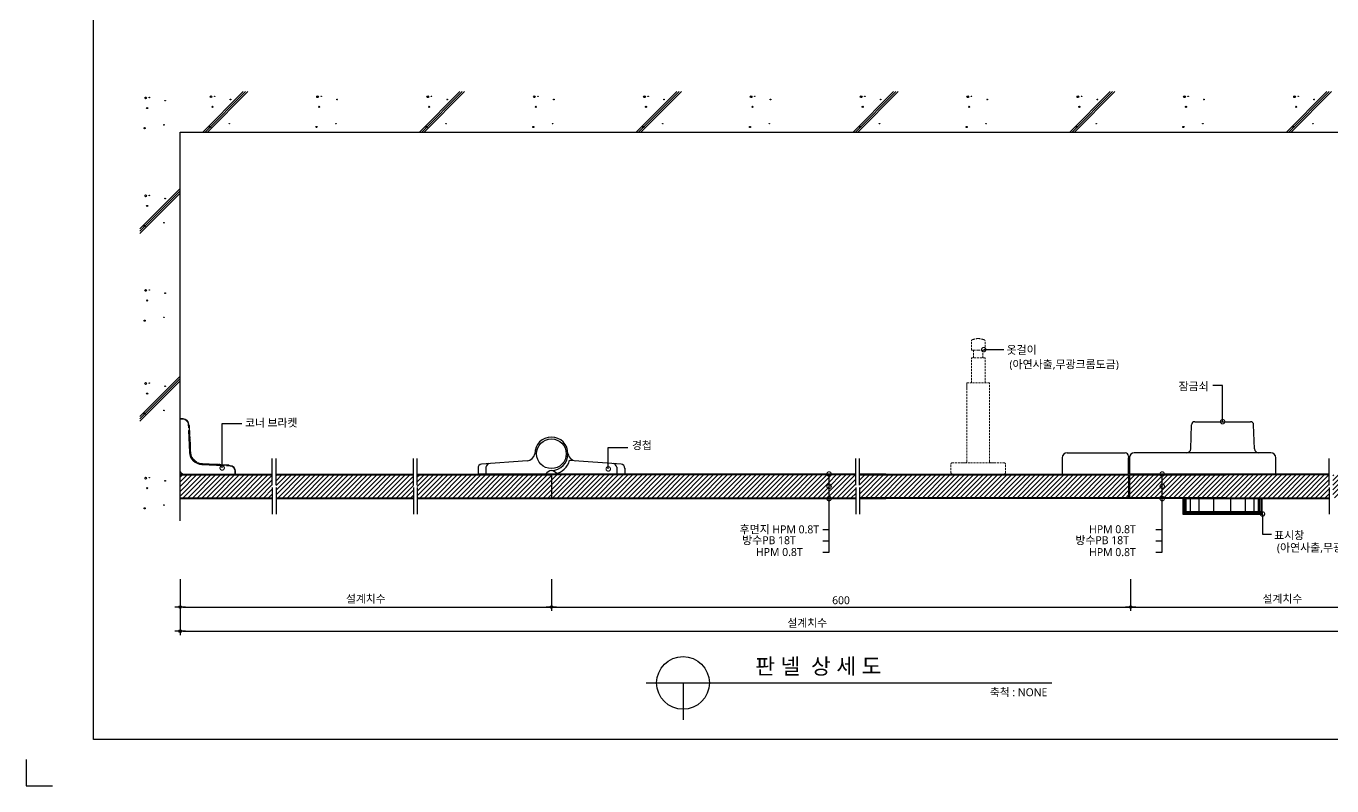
# Model space of a CAD drawing. Extents: x -256 to 8104, y -176 to 5714.
# Drawn here: x -256 to 4694, y -176 to 2705 of the extents above; entities that cross this region are included whole.
import ezdxf
from ezdxf.enums import TextEntityAlignment as Align

# ---------------------------------------------------------------- set-up
doc = ezdxf.new("R2010")
doc.units = 0
doc.header["$LTSCALE"] = 30
doc.linetypes.add('HIDDEN', pattern=[0.375, 0.25, -0.125])
doc.layers.get('0').update_dxf_attribs({"linetype": 'CONTINUOUS'})
doc.layers.get('DEFPOINTS').update_dxf_attribs({"linetype": 'CONTINUOUS'})
for name, color, linetype in [('02---제품선', 4, 'CONTINUOUS'), ('C', 2, 'CONTINUOUS'), ('DIM', 7, 'CONTINUOUS'), ('HID', 9, 'HIDDEN'), ('TIT', 3, 'CONTINUOUS'), ('경첩', 4, 'CONTINUOUS'), ('문자', 3, 'CONTINUOUS'), ('부자재', 4, 'CONTINUOUS'), ('잠금쇠(회전형)', 4, 'CONTINUOUS'), ('치수', 1, 'CONTINUOUS'), ('판넬', 2, 'CONTINUOUS'), ('해치', 8, 'CONTINUOUS')]:
    doc.layers.add(name, color=color, linetype=linetype)
doc.styles.add('돋움', font='malgun.ttf')
doc.dimstyles.new('10', dxfattribs={"dimscale": 10, "dimtxt": 3, "dimasz": 1, "dimexe": 1.5, "dimexo": 2, "dimgap": 1, "dimtad": 1, "dimdec": 0, "dimlunit": 6, "dimtxsty": '돋움', "dimblk": 'DIMDOT', "dimcen": -1, "dimdle": 1.5, "dimclrt": 3, "dimazin": 3, "dimtfac": 1, "dimtdec": 0, "dimtix": 1, "dimtmove": 2, "dimatfit": 3, "dimldrblk": 'DIMDOT', "dimarcsym": 0})
pattern_1 = [(45, (176401.2, -1711.034), (-8.980256, 8.980256), [])]

# ---------------------------------------------------------------- blocks, each defined once
blk = doc.blocks.new('DIMDOT')
at = {"linetype": 'Continuous'}
blk.add_line((-2, 0), (2, 0), dxfattribs=at)
for radius in [0.5, 0.25]:
    blk.add_circle((0, 0), radius, dxfattribs=at)
blk = doc.blocks.new('*D1092')
at = {"layer": 'DEFPOINTS', "color": 0}
for p in [(185054.6, -935.5), (186461.7, -935.5), (186461.7, -1061.2)]:
    blk.add_point(p, dxfattribs=at)
at = {"layer": 'DIM', "color": 0, "lineweight": -2, "ltscale": 10}
for p, q in [((185054.6, -955.5), (185054.6, -1076.2)), ((186461.7, -955.5), (186461.7, -1076.2)), ((185064.6, -1061.2), (186451.7, -1061.2))]:
    blk.add_line(p, q, dxfattribs=at)
at = {"layer": 'DIM', "color": 0, "lineweight": -2, "xscale": 10, "yscale": 10, "zscale": 10, "rotation": 180}
blk.add_blockref('DIMDOT', (185054.6, -1061.2), dxfattribs=at)
at = {"layer": 'DIM', "color": 0, "lineweight": -2, "xscale": 10, "yscale": 10, "zscale": 10}
blk.add_blockref('DIMDOT', (186461.7, -1061.2), dxfattribs=at)
at = {"layer": 'DIM', "color": 3, "insert": (185758.2, -1031.6), "char_height": 30, "attachment_point": 5, "style": '돋움'}
blk.add_mtext('설계치수', dxfattribs=at)
blk = doc.blocks.new('*D1093')
at = {"layer": 'DEFPOINTS', "color": 0}
for p in [(185054.6, -935.5), (189808.5, -935.5), (189808.5, -1152.7)]:
    blk.add_point(p, dxfattribs=at)
at = {"layer": 'DIM', "color": 0, "lineweight": -2, "ltscale": 10}
for p, q in [((185054.6, -955.5), (185054.6, -1167.7)), ((189808.5, -955.5), (189808.5, -1167.7)), ((185064.6, -1152.7), (189798.5, -1152.7))]:
    blk.add_line(p, q, dxfattribs=at)
at = {"layer": 'DIM', "color": 0, "lineweight": -2, "xscale": 10, "yscale": 10, "zscale": 10, "rotation": 180}
blk.add_blockref('DIMDOT', (185054.6, -1152.7), dxfattribs=at)
at = {"layer": 'DIM', "color": 0, "lineweight": -2, "xscale": 10, "yscale": 10, "zscale": 10}
blk.add_blockref('DIMDOT', (189808.5, -1152.7), dxfattribs=at)
at = {"layer": 'DIM', "color": 3, "insert": (187431.6, -1123), "char_height": 30, "attachment_point": 5, "style": '돋움'}
blk.add_mtext('설계치수', dxfattribs=at)
blk = doc.blocks.new('_DOTSMALL')
at = {"color": 0, "linetype": 'ByBlock', "const_width": 0.5}
blk.add_lwpolyline([(-0.0625, 0, 1), (0.0625, 0, 1)], format="xyb", close=True, dxfattribs=at)
blk = doc.blocks.new('A$C63EC304E')
at = {"layer": '치수', "color": 1, "xscale": 2.5, "yscale": 2.5, "zscale": 2.5, "rotation": 234.3098741996962}
blk.add_blockref('_DOTSMALL', (0.31, 0.31), dxfattribs=at)
blk = doc.blocks.new('A$C2BC9653E')
at = {"layer": '치수', "xscale": 0.3333333333333333, "yscale": 0.3333333333333333, "zscale": 0.3333333333333333}
blk.add_blockref('A$C63EC304E', (0, 0), dxfattribs=at)
blk = doc.blocks.new('A$C7FC71301')
at = {"layer": '치수', "rotation": 180}
blk.add_blockref('A$C2BC9653E', (0.21, 0.21), dxfattribs=at)
blk = doc.blocks.new('A$C4A20372B')
at = {"layer": '치수'}
blk.add_blockref('A$C7FC71301', (0, 0), dxfattribs=at)
blk = doc.blocks.new('A$C566469F5')
at = {"layer": '치수'}
blk.add_blockref('A$C4A20372B', (0, 0), dxfattribs=at)
blk = doc.blocks.new('A$C7E317CD4')
at = {"layer": '해치', "xscale": 2, "yscale": 2, "zscale": 2}
blk.add_blockref('A$C566469F5', (0, 0), dxfattribs=at)
blk = doc.blocks.new('A$C601D7F27')
at = {"layer": '치수'}
blk.add_blockref('A$C7E317CD4', (0, 0), dxfattribs=at)
blk = doc.blocks.new('A$C38802C08')
at = {"layer": '치수'}
blk.add_blockref('A$C601D7F27', (0, 0), dxfattribs=at)
blk = doc.blocks.new('*D1094')
at = {"layer": 'DEFPOINTS', "color": 0}
for p in [(188657.7, -935.5), (189808.5, -935.5), (189808.5, -1061.2)]:
    blk.add_point(p, dxfattribs=at)
at = {"layer": 'DIM', "color": 0, "lineweight": -2, "ltscale": 10}
for p, q in [((188657.7, -955.5), (188657.7, -1076.2)), ((189808.5, -955.5), (189808.5, -1076.2)), ((188667.7, -1061.2), (189798.5, -1061.2))]:
    blk.add_line(p, q, dxfattribs=at)
at = {"layer": 'DIM', "color": 0, "lineweight": -2, "xscale": 10, "yscale": 10, "zscale": 10, "rotation": 180}
blk.add_blockref('DIMDOT', (188657.7, -1061.2), dxfattribs=at)
at = {"layer": 'DIM', "color": 0, "lineweight": -2, "xscale": 10, "yscale": 10, "zscale": 10}
blk.add_blockref('DIMDOT', (189808.5, -1061.2), dxfattribs=at)
at = {"layer": 'DIM', "color": 3, "insert": (189233.1, -1031.6), "char_height": 30, "attachment_point": 5, "style": '돋움'}
blk.add_mtext('설계치수', dxfattribs=at)
blk = doc.blocks.new('*D1095')
at = {"layer": 'DEFPOINTS', "color": 0}
for p in [(186461.7, -935.5), (188657.7, -935.5), (188657.7, -1061.2)]:
    blk.add_point(p, dxfattribs=at)
at = {"layer": 'DIM', "color": 0, "lineweight": -2, "ltscale": 10}
for p, q in [((186461.7, -955.5), (186461.7, -1076.2)), ((188657.7, -955.5), (188657.7, -1076.2)), ((186471.7, -1061.2), (188647.7, -1061.2))]:
    blk.add_line(p, q, dxfattribs=at)
at = {"layer": 'DIM', "color": 0, "lineweight": -2, "xscale": 10, "yscale": 10, "zscale": 10, "rotation": 180}
blk.add_blockref('DIMDOT', (186461.7, -1061.2), dxfattribs=at)
at = {"layer": 'DIM', "color": 0, "lineweight": -2, "xscale": 10, "yscale": 10, "zscale": 10}
blk.add_blockref('DIMDOT', (188657.7, -1061.2), dxfattribs=at)
at = {"layer": 'DIM', "color": 3, "insert": (187559.7, -1035.7), "char_height": 30, "attachment_point": 5, "style": '돋움'}
blk.add_mtext('600', dxfattribs=at)
blk = doc.blocks.new('A$C06B31977')
for p, q in [((1.26, 11.06), (1.26, 21.17)), ((1.26, 10.11), (1.26, 0))]:
    blk.add_line(p, q)
blk = doc.blocks.new('EDGE_39', base_point=(184726.3, -1563.7))
at = {"layer": '해치', "transparency": 33554687}
h = blk.add_hatch(dxfattribs=at)
h.set_pattern_fill('ANSI31', color=256, scale=4, style=0)
h.set_pattern_definition(pattern_1)
h.paths.add_polyline_path([(185403.6, -608.5), (185403.6, -599), (185403.6, -560.2), (185054.6, -560.2), (185054.6, -646.9), (185403.6, -646.9)])
h.paths.add_polyline_path([(185418.3, -608.5), (185418.3, -599), (185418.3, -560.2), (185938.7, -560.2), (185938.7, -608.5), (185938.7, -646.9), (185418.3, -646.9)])
at = {"layer": '해치'}
h = blk.add_hatch(dxfattribs=at)
h.set_pattern_fill('ANSI31', color=256, scale=4)
h.set_pattern_definition(pattern_1)
h.paths.add_polyline_path([(186461.7, -646.9), (186461.7, -560.2), (185953.3, -560.2), (185953.3, -646.9)])
at = {"layer": '해치', "transparency": 33554687}
h = blk.add_hatch(dxfattribs=at)
h.set_pattern_fill('ANSI31', color=256, scale=4)
h.set_pattern_definition(pattern_1)
h.paths.add_polyline_path([(186461.7, -560.2), (186461.7, -646.9), (187514.7, -646.9), (187514.7, -605.6, -0.610943), (187513, -602.3, -0.241509), (187514.7, -601.5), (187514.7, -560.2)])
h = blk.add_hatch(dxfattribs=at)
h.set_pattern_fill('ANSI31', color=256, scale=4)
h.set_pattern_definition(pattern_1)
h.paths.add_polyline_path([(187615.4, -560.2), (187514.7, -560.2), (187514.7, -601.5, -0.610943), (187516.4, -604.8, -0.241509), (187514.7, -605.6), (187514.7, -646.9), (187615.4, -646.9)])
h = blk.add_hatch(dxfattribs=at)
h.set_pattern_fill('ANSI31', color=256, scale=4)
h.set_pattern_definition(pattern_1)
h.paths.add_polyline_path([(188649.7, -646.9), (188649.7, -560.2), (187729.6, -560.2), (187630, -560.2), (187630, -599), (187630, -608.5), (187630, -646.9), (187729.6, -646.9)])
h = blk.add_hatch(dxfattribs=at)
h.set_pattern_fill('ANSI31', color=256, scale=4, style=0)
h.set_pattern_definition(pattern_1)
h.paths.add_polyline_path([(189424.6, -608.5), (189424.6, -599), (189424.6, -560.2), (189808.5, -560.2), (189808.5, -646.9), (189424.6, -646.9)])
edge = h.paths.add_edge_path()
edge.add_line((189410, -608.5), (189410, -599))
edge.add_line((189410, -599), (189410, -560.2))
edge.add_line((189410, -560.2), (188777.5, -560.2))
edge.add_line((188777.5, -560.2), (188777.5, -601.5))
edge.add_arc((188777.5, -603.6), 2.08, -35.6901, 90, ccw=False)
edge.add_arc((188777.5, -603.6), 2.08, 270, 324.3099, ccw=False)
edge.add_line((188777.5, -605.6), (188777.5, -646.9))
edge.add_line((188777.5, -646.9), (189410, -646.9))
edge.add_line((189410, -646.9), (189410, -608.5))
h.paths.add_polyline_path([(188652.7, -560.2), (188652.7, -646.9), (188777.5, -646.9), (188777.5, -605.6, -0.610943), (188775.8, -602.3, -0.241509), (188777.5, -601.5), (188777.5, -560.2)])
h.paths.add_polyline_path([(190226.2, -560.2), (189808.5, -560.2), (189808.5, -646.9), (190226.2, -646.9)])
for p, q in [((185054.6, 740.1), (190226.2, 740.1)), ((185054.6, -734.9), (185054.6, 740.1))]:
    blk.add_line(p, q)
at = {"color": 2}
for p, q in [((186461.7, -556.9), (186461.7, -650.2)), ((188649.7, -560.2), (188649.7, -646.9)), ((188652.7, -560.2), (188652.7, -646.9)), ((184470.4, -1639.4), (184470.4, -1739.4)), ((184470.4, -1739.4), (184570.4, -1739.4))]:
    blk.add_line(p, q, dxfattribs=at)
for points in [[(184725.6, 3974.7), (191977.9, 3974.7), (191977.9, -1563.6), (184725.6, -1563.6)], [(184725.6, 3974.7), (191977.9, 3974.7), (191977.9, -1563.6), (184725.6, -1563.6)], [(184725.6, 3974.7), (192707.5, 3974.7), (192707.5, -1563.6), (184725.6, -1563.6)]]:
    blk.add_lwpolyline(points, close=True, dxfattribs=at)
at = {"layer": '02---제품선'}
for p, q in [((188885.3, -461.8), (188888.5, -370.4)), ((188900.9, -358.4), (189111.5, -358.4)), ((189127.1, -461.8), (189123.9, -370.4)), ((188398.4, -494.9), (188398.4, -556.9)), ((188417, -476.2), (188637.2, -476.2)), ((188649.7, -488.7), (188649.7, -556.9)), ((188649.7, -556.9), (188649.7, -494.9)), ((188652.7, -494.9), (188652.7, -556.9)), ((188857.4, -476.2), (188671.3, -476.2)), ((188870.3, -476.2), (188857.4, -476.2)), ((189142.1, -476.2), (188870.3, -476.2)), ((189189.2, -476.2), (189142.1, -476.2)), ((189207.8, -556.9), (189207.8, -494.9)), ((188398.4, -556.9), (188649.7, -556.9)), ((189207.8, -556.9), (188652.7, -556.9))]:
    blk.add_line(p, q, dxfattribs=at)
for centre, radius, start, end in [((188900.9, -370.8), 12.4, 90, 178), ((189111.5, -370.8), 12.4, 2, 90), ((188417, -494.9), 18.6, 90, 180), ((188637.2, -488.7), 12.4, 0, 90), ((188671.3, -494.9), 18.6, 90, 180), ((188870.3, -461.2), 15, 270, 358), ((189142.1, -461.2), 15, 182, 270), ((189189.2, -494.9), 18.6, 0, 90)]:
    blk.add_arc(centre, radius, start, end, dxfattribs=at)
at = {"layer": 'C'}
for p, q in [((185054.6, -560.2), (185403.6, -560.2)), ((185418.3, -560.2), (185938.7, -560.2)), ((185953.3, -560.2), (186461.7, -560.2)), ((187615.4, -560.2), (186461.7, -560.2)), ((187630, -560.2), (188649.7, -560.2)), ((187729.6, -560.2), (187630, -560.2)), ((188652.7, -560.2), (189019.7, -560.2)), ((189410, -560.2), (189019.7, -560.2)), ((185054.6, -646.9), (185403.6, -646.9)), ((185418.3, -646.9), (185938.7, -646.9)), ((185953.3, -646.9), (186477.9, -646.9)), ((186461.7, -646.9), (187615.4, -646.9)), ((188649.7, -646.9), (187630, -646.9)), ((187630, -646.9), (187729.6, -646.9)), ((189019.7, -646.9), (188652.7, -646.9)), ((189019.7, -646.9), (189410, -646.9))]:
    blk.add_line(p, q, dxfattribs=at)
at = {"layer": 'HID', "lineweight": 15}
for p, q in [((188053.8, -86.8), (188053.8, -51.2)), ((188053.8, -86.8), (188061.7, -86.8)), ((188061.7, -86.8), (188079.7, -86.8)), ((188061.7, -86.8), (188061.7, -116.6)), ((188097.8, -86.8), (188079.7, -86.8)), ((188105.7, -86.8), (188097.8, -86.8)), ((188097.8, -86.8), (188097.8, -116.6)), ((188105.7, -86.8), (188105.7, -51.2)), ((188053.8, -211.6), (188053.8, -116.6)), ((188105.7, -116.6), (188053.8, -116.6)), ((188105.7, -211.6), (188105.7, -116.6)), ((188122.4, -211.6), (188037, -211.6)), ((188037, -235.3), (188037, -211.6)), ((188037, -509.2), (188037, -211.6)), ((188122.4, -509.2), (188122.4, -211.6)), ((187976.5, -551.9), (187976.5, -519.2)), ((188032, -514.2), (187981.5, -514.2)), ((188137.4, -514.2), (188022, -514.2)), ((188127.4, -514.2), (188177.9, -514.2)), ((188182.9, -551.9), (188182.9, -519.2)), ((188177.9, -556.9), (187981.5, -556.9)), ((188731.3, -556.9), (188763, -556.9)), ((188763, -556.9), (188953, -556.9))]:
    blk.add_line(p, q, dxfattribs=at)
for centre, radius, start, end in [((188062.5, -56.4), 10.2, 101.3021, 148.9655), ((188084.7, -128.6), 85.6, 93.3455, 106.4545), ((188074.7, -128.6), 85.6, 73.5455, 86.6545), ((188097, -56.4), 10.2, 31.0345, 78.6979), ((187981.5, -519.2), 5, 90, 180), ((188032, -509.2), 5, 270, 0), ((188127.4, -509.2), 5, 180, 270), ((188177.9, -519.2), 5, 0, 90), ((187981.5, -551.9), 5, 180, 270), ((188177.9, -551.9), 5, 270, 0)]:
    blk.add_arc(centre, radius, start, end, dxfattribs=at)
at = {"layer": 'TIT', "color": 7}
for p, q in [((186820.7, -1349.1), (188358.5, -1349.1)), ((186960.7, -1349.1), (186960.7, -1489.1))]:
    blk.add_line(p, q, dxfattribs=at)
blk.add_circle((186960.7, -1349.1), 100, dxfattribs=at)
at = {"layer": '경첩', "color": 4, "linetype": 'Continuous', "lineweight": 15}
for p, q in [((185054.6, -346.9), (185065.2, -346.9)), ((185054.6, -349.2), (185054.6, -346.9)), ((185054.6, -369.3), (185054.6, -349.2)), ((185065.2, -349.2), (185054.6, -349.2)), ((185054.6, -372.6), (185054.6, -370.2)), ((185054.6, -372.6), (185054.6, -542.9)), ((185065.2, -349.2), (185065.2, -346.9)), ((185085.5, -381.4), (185084.8, -367.9)), ((185089.9, -475), (185085.9, -391.2)), ((185087.1, -367.8), (185088.2, -391.1)), ((185088.9, -372.4), (185087.4, -373.9)), ((185090, -378), (185087.7, -380.2)), ((185088.2, -391.1), (185092.2, -474.9)), ((185090, -378), (185091.2, -403.2)), ((185091.2, -403.2), (185088.9, -405.4)), ((185091.4, -409.5), (185089.2, -411.7)), ((185091.6, -412.6), (185089.4, -414.9)), ((185091.9, -418.9), (185089.7, -421.2)), ((185092, -422.1), (185089.8, -424.3)), ((185091.6, -412.6), (185091.9, -418.9)), ((185092, -422.1), (185093.3, -448.9)), ((185093.3, -448.9), (185091.1, -451.1)), ((185093.3, -449), (185091.1, -451.2)), ((185093.5, -452.9), (185091.3, -455.1)), ((185093.6, -455.1), (185091.4, -457.4)), ((185094, -463.7), (185091.8, -465.9)), ((185094, -464.6), (185091.8, -466.9)), ((185094.2, -467.8), (185092, -470)), ((185094.2, -468.7), (185092, -471)), ((185094.7, -477.2), (185092.6, -479.3)), ((185095, -479.3), (185093, -481.3)), ((185093.3, -449), (185093.5, -452.9)), ((185093.6, -455.1), (185094, -463.7)), ((185095.6, -482.8), (185093.7, -484.7)), ((185093.8, -484.7), (185095.7, -482.8)), ((185094, -463.7), (185094, -464.6)), ((185094, -464.6), (185094.2, -467.8)), ((185094.2, -467.8), (185094.2, -468.7)), ((185094.2, -468.7), (185094.5, -474.8)), ((185097.1, -487.7), (185095.3, -489.5)), ((185098.6, -491.4), (185096.9, -493.2)), ((185099.7, -493.6), (185098, -495.3)), ((185102.2, -497.7), (185100.5, -499.4)), ((185103.6, -499.6), (185101.9, -501.3)), ((185113.8, -509.3), (185112.1, -510.9)), ((185115.8, -510.6), (185114.1, -512.3)), ((185120.1, -512.9), (185118.3, -514.6)), ((185122.4, -513.9), (185120.6, -515.6)), ((185127.3, -515.5), (185125.4, -517.4)), ((185220.3, -525.6), (185136.5, -521.6)), ((185136.6, -519.3), (185220.4, -523.2)), ((185136.7, -517), (185139, -517.1)), ((185136.7, -517), (185192.5, -519.6)), ((185139, -517.1), (185136.7, -519.3)), ((185192.5, -519.6), (185190.3, -521.8)), ((185198.8, -519.9), (185196.6, -522.1)), ((185202, -520), (185199.8, -522.3)), ((185208.3, -520.3), (185206.1, -522.6)), ((185208.3, -520.3), (185238.3, -521.7)), ((185220.4, -523.2), (185243.7, -524.3)), ((185243.6, -526.7), (185230.1, -526)), ((185239.1, -522.5), (185237.6, -524)), ((185239.1, -522.5), (185238.3, -521.7)), ((185068.6, -556.9), (185238.9, -556.9)), ((185241.3, -556.9), (185238.9, -556.9)), ((185262.3, -556.9), (185242.2, -556.9)), ((185262.3, -556.9), (185262.3, -546.2)), ((185262.3, -546.2), (185264.6, -546.2)), ((185264.6, -556.9), (185262.3, -556.9)), ((185264.6, -546.2), (185264.6, -556.9))]:
    blk.add_line(p, q, dxfattribs=at)
at = {"layer": '경첩', "color": 4, "linetype": 'Continuous', "lineweight": 15, "flags": 128}
for points in [[(185084.8, -367.9), (185085.3, -367.9), (185085.7, -367.9), (185086.1, -367.8), (185086.5, -367.8), (185086.8, -367.8), (185087, -367.8), (185087.1, -367.8), (185087.1, -367.8)], [(185088.2, -391.1), (185088.2, -391.1), (185088.1, -391.1), (185087.9, -391.1), (185087.6, -391.2), (185087.2, -391.2), (185086.8, -391.2), (185086.4, -391.2), (185085.9, -391.2)], [(185089.7, -373.2), (185089.6, -373), (185089.4, -372.9), (185089.3, -372.7), (185089.1, -372.6), (185089.1, -372.5), (185089, -372.5), (185089, -372.4), (185088.9, -372.4)], [(185089.7, -373.2), (185089.8, -374.2), (185089.8, -375.4), (185089.9, -376.6), (185090, -378)], [(185091.2, -403.2), (185091.2, -404.4), (185091.3, -405.6), (185091.3, -406.7), (185091.4, -407.6), (185091.4, -408.4), (185091.4, -409), (185091.4, -409.4), (185091.4, -409.5)], [(185092.2, -474.9), (185092.2, -474.9), (185092, -474.9), (185091.8, -474.9), (185091.5, -474.9), (185091.2, -474.9), (185090.8, -474.9), (185090.3, -475), (185089.9, -475)], [(185093.3, -448.9), (185093.3, -448.9), (185093.3, -449)], [(185093.5, -452.9), (185093.5, -453.6), (185093.6, -454.3), (185093.6, -455.1)], [(185094.7, -477.2), (185094.9, -478.8), (185095, -479.3)], [(185095.6, -482.8), (185095.6, -482.8), (185095.6, -482.8)], [(185136.6, -519.3), (185136.6, -519.3), (185136.6, -519.5), (185136.6, -519.7), (185136.6, -520), (185136.6, -520.3), (185136.5, -520.7), (185136.5, -521.2), (185136.5, -521.6)], [(185192.5, -519.6), (185193.6, -519.6), (185194.7, -519.7), (185195.7, -519.7), (185196.6, -519.8), (185197.4, -519.8), (185198, -519.8), (185198.5, -519.9), (185198.7, -519.9), (185198.8, -519.9)], [(185202, -520), (185202.1, -520), (185202.5, -520.1), (185203.1, -520.1), (185203.8, -520.1), (185204.8, -520.2), (185205.9, -520.2), (185207.1, -520.3), (185208.3, -520.3)], [(185220.4, -523.2), (185220.4, -523.3), (185220.4, -523.4), (185220.3, -523.6), (185220.3, -523.9), (185220.3, -524.3), (185220.3, -524.7), (185220.3, -525.1), (185220.3, -525.6)], [(185243.6, -526.7), (185243.6, -526.2), (185243.6, -525.8), (185243.6, -525.4), (185243.7, -525), (185243.7, -524.7), (185243.7, -524.5), (185243.7, -524.4), (185243.7, -524.3)]]:
    blk.add_lwpolyline(points, dxfattribs=at)
at = {"layer": '경첩', "color": 4, "linetype": 'Continuous', "lineweight": 15}
for centre, radius, start, end in [((185065.2, -368.8), 21.9, 2.6983, 90), ((185065.2, -368.8), 19.6, 2.6983, 90), ((185138.8, -472.7), 49, 182.6983, 267.3017), ((185138.8, -472.7), 46.7, 182.6983, 267.3017), ((185138.8, -472.7), 44.3, 182.6983, 185.9088), ((185138.8, -472.7), 44.3, 188.6056, 193.1623), ((185138.8, -472.7), 44.3, 193.2431, 199.766), ((185138.8, -472.7), 44.3, 199.766, 204.9948), ((185138.8, -472.7), 44.3, 208.1736, 214.3849), ((185068.6, -542.9), 14, 180, 270), ((185138.8, -472.7), 44.3, 214.3855, 217.4388), ((185138.8, -472.7), 44.3, 217.4392, 235.6151), ((185138.8, -472.7), 44.3, 235.6142, 238.7009), ((185138.8, -472.7), 44.3, 238.7002, 245.0052), ((185138.8, -472.7), 44.3, 248.2494, 255.0002), ((185138.8, -472.7), 44.3, 255, 267.3017), ((185242.7, -546.2), 19.6, 0, 87.3017), ((185242.7, -546.2), 21.9, 0, 87.3017)]:
    blk.add_arc(centre, radius, start, end, dxfattribs=at)
at = {"layer": '부자재'}
for p, q in [((186183.7, -534.8), (186183.7, -556.9)), ((186369.5, -506.8), (186196.7, -518.9)), ((186213.7, -530.7), (186213.7, -556.9)), ((186530.5, -504.9), (186726.4, -518.8)), ((186709.8, -530.7), (186709.8, -556.9)), ((186739.8, -534.8), (186739.8, -556.9)), ((186461.7, -556.9), (186183.7, -556.9)), ((186475.9, -556.9), (186739.8, -556.9))]:
    blk.add_line(p, q, dxfattribs=at)
at = {"layer": '부자재', "color": 1}
blk.add_circle((186461.7, -479.9), 56.2, dxfattribs=at)
at = {"layer": '부자재'}
for centre, radius, start, end in [((186461.7, -479.9), 63, 270, 180), ((186367.9, -475.8), 31, 272.9231, 352.4724), ((186555.5, -475.8), 31, 187.5276, 267.0769), ((186200.4, -535.3), 16.8, 101.7765, 181.6712), ((186234.1, -536.4), 21.2, 113.4077, 164.5497), ((186470.3, -581.5), 39.5, 102.5267, 141.5475), ((186453.1, -581.5), 39.5, 43.1003, 77.4733), ((186463.9, -488.3), 68.6, 280.084, 345.9792), ((186689.3, -536.4), 21.2, 15.4503, 67.3004), ((186723, -535.3), 16.8, 358.3288, 78.2235)]:
    blk.add_arc(centre, radius, start, end, dxfattribs=at)
at = {"layer": '잠금쇠(회전형)', "linetype": 'Continuous', "lineweight": 15}
for p, q in [((188856, -650.9), (189156.4, -650.9)), ((188856, -650.9), (188856, -699.2)), ((188856.9, -650.9), (188856.9, -699.2)), ((189156.4, -650.9), (189156.4, -699.2)), ((188855, -699.2), (189157.4, -699.2)), ((188855, -708.5), (188855, -699.2)), ((188855, -708.2), (189157.4, -708.2)), ((189157.4, -708.5), (189157.4, -699.2))]:
    blk.add_line(p, q, dxfattribs=at)
at = {"layer": '치수'}
for p, q in [((188176.7, -85.3), (188100.6, -85.3)), ((189006.2, -221.2), (188969.6, -221.2)), ((189006.2, -358.4), (189006.2, -221.2)), ((185214.1, -365.2), (185288.2, -365.2)), ((185214.1, -533.6), (185214.1, -365.2)), ((186677.3, -537.6), (186677.3, -456.7)), ((186677.3, -456.7), (186751.5, -456.7)), ((187514.7, -853.4), (187514.7, -556.9)), ((188777.5, -853.4), (188777.5, -556.9)), ((189157.4, -708.5), (189157.4, -784.3)), ((187490.9, -766.7), (187514.7, -766.7)), ((188753.7, -766.7), (188777.5, -766.7)), ((189157.4, -784.3), (189191.7, -784.3)), ((187490.9, -810.2), (187514.7, -810.2)), ((188753.7, -810.2), (188777.5, -810.2)), ((187490.9, -853.4), (187514.7, -853.4)), ((188753.7, -853.4), (188777.5, -853.4))]:
    blk.add_line(p, q, dxfattribs=at)
at = {"layer": '판넬', "color": 1}
for p, q in [((185054.6, -556.9), (185403.6, -556.9)), ((185418.3, -556.9), (185938.7, -556.9)), ((185953.3, -556.9), (186441.3, -556.9)), ((187615.4, -556.9), (186461.7, -556.9)), ((187630, -556.9), (188647.7, -556.9)), ((187729.6, -556.9), (187630, -556.9)), ((188657.7, -556.9), (189019.7, -556.9)), ((189410, -556.9), (189019.7, -556.9)), ((185054.6, -650.2), (185403.6, -650.2)), ((185418.3, -650.2), (185938.7, -650.2)), ((185953.3, -650.2), (186481.3, -650.2)), ((186461.7, -650.2), (187615.4, -650.2)), ((188652.7, -650.2), (187630, -650.2)), ((187630, -650.2), (187729.6, -650.2)), ((189019.7, -650.2), (188652.7, -650.2)), ((189019.7, -650.2), (189410, -650.2))]:
    blk.add_line(p, q, dxfattribs=at)
at = {"layer": '해치'}
for p, q in [((185140.5, 740.1), (185293.6, 893.3)), ((185158.2, 740.1), (185311.3, 893.3)), ((185962.1, 740.1), (186115.2, 893.3)), ((185979.7, 740.1), (186132.9, 893.3)), ((186783.7, 740.1), (186936.8, 893.3)), ((186801.3, 740.1), (186954.4, 893.3)), ((187605.2, 740.1), (187758.4, 893.3)), ((187622.9, 740.1), (187776, 893.3)), ((188426.8, 740.1), (188579.9, 893.3)), ((188444.5, 740.1), (188597.6, 893.3)), ((189248.4, 740.1), (189401.5, 893.3)), ((189266, 740.1), (189419.2, 893.3)), ((184901.5, 373.3), (185054.6, 526.4)), ((184901.5, 355.6), (185054.6, 508.7)), ((184901.5, -338.4), (185054.6, -185.3)), ((184901.5, -356), (185054.6, -202.9)), ((188858.8, -650.9), (188858.8, -699.2)), ((188861.8, -650.9), (188861.8, -699.2)), ((188866.9, -650.9), (188866.9, -699.2)), ((188883.2, -650.9), (188883.2, -699.2)), ((188916.6, -650.9), (188916.6, -699.2)), ((188972.1, -650.9), (188972.1, -699.2)), ((189035.8, -650.9), (189035.8, -699.2)), ((189091.3, -650.9), (189091.3, -699.2)), ((189124.7, -650.9), (189124.7, -699.2)), ((189141, -650.9), (189141, -699.2)), ((189145.5, -650.9), (189145.5, -699.2)), ((189150.7, -650.9), (189150.7, -699.2)), ((189153.7, -650.9), (189153.7, -699.2)), ((189155.5, -650.9), (189155.5, -699.2)), ((188855, -702.3), (189157.4, -702.3)), ((188855, -703.9), (189157.4, -703.9)), ((188855, -705.4), (189157.4, -705.4)), ((188855, -706.3), (189157.4, -706.3)), ((188855, -707.3), (189157.4, -707.3)), ((188855, -708.5), (189157.4, -708.5))]:
    blk.add_line(p, q, dxfattribs=at)
at = {"layer": '해치', "color": 2}
for p, q in [((185149.3, 740.1), (185302.5, 893.3)), ((185970.9, 740.1), (186124, 893.3)), ((186792.5, 740.1), (186945.6, 893.3)), ((187614.1, 740.1), (187767.2, 893.3)), ((188435.6, 740.1), (188588.8, 893.3)), ((189257.2, 740.1), (189410.3, 893.3)), ((184901.5, 364.4), (185054.6, 517.6)), ((184901.5, -347.2), (185054.6, -194.1))]:
    blk.add_line(p, q, dxfattribs=at)
at = {"layer": '해치'}
for centre, radius in [((184923.6, 869.3), 3.36), ((184937.5, 870.9), 1.12), ((184997.5, 859), 1.12), ((185171.4, 873.7), 3.36), ((185185.3, 875.3), 1.12), ((185245.3, 863.3), 1.12), ((185575.5, 873.7), 3.36), ((185589.4, 875.3), 1.12), ((185649.4, 863.3), 1.12), ((185993, 873.7), 3.36), ((186006.9, 875.3), 1.12), ((186066.9, 863.3), 1.12), ((186397, 873.7), 3.36), ((186410.9, 875.3), 1.12), ((186470.9, 863.3), 1.12), ((186814.6, 873.7), 3.36), ((186828.5, 875.3), 1.12), ((186888.5, 863.3), 1.12), ((187218.6, 873.7), 3.36), ((187232.5, 875.3), 1.12), ((187292.5, 863.3), 1.12), ((187636.2, 873.7), 3.36), ((187650.1, 875.3), 1.12), ((187710.1, 863.3), 1.12), ((188040.2, 873.7), 3.36), ((188054.1, 875.3), 1.12), ((188114.1, 863.3), 1.12), ((188457.7, 873.7), 3.36), ((188471.6, 875.3), 1.12), ((188531.6, 863.3), 1.12), ((188861.8, 873.7), 3.36), ((188875.6, 875.3), 1.12), ((188935.6, 863.3), 1.12), ((189279.3, 873.7), 3.36), ((189293.2, 875.3), 1.12), ((189353.2, 863.3), 1.12), ((184929.2, 831), 2.24), ((185177, 835.4), 2.24), ((185581.1, 835.4), 2.24), ((185998.6, 835.4), 2.24), ((186402.6, 835.4), 2.24), ((186820.2, 835.4), 2.24), ((187224.2, 835.4), 2.24), ((187641.8, 835.4), 2.24), ((188045.8, 835.4), 2.24), ((188463.3, 835.4), 2.24), ((188867.4, 835.4), 2.24), ((189284.9, 835.4), 2.24), ((184919.6, 754.9), 2.24), ((184993, 767.2), 1.12), ((185167.4, 759.3), 2.24), ((185240.9, 771.6), 1.12), ((185571.4, 759.3), 2.24), ((185644.9, 771.6), 1.12), ((185989, 759.3), 2.24), ((186062.4, 771.6), 1.12), ((186393, 759.3), 2.24), ((186466.4, 771.6), 1.12), ((186810.6, 759.3), 2.24), ((186884, 771.6), 1.12), ((187214.6, 759.3), 2.24), ((187288, 771.6), 1.12), ((187632.1, 759.3), 2.24), ((187705.6, 771.6), 1.12), ((188036.2, 759.3), 2.24), ((188109.6, 771.6), 1.12), ((188453.7, 759.3), 2.24), ((188527.2, 771.6), 1.12), ((188857.7, 759.3), 2.24), ((188931.2, 771.6), 1.12), ((189275.3, 759.3), 2.24), ((189348.7, 771.6), 1.12), ((184923.6, 498), 3.36), ((184937.5, 499.6), 1.12), ((184929.2, 459.7), 2.24), ((184997.5, 487.6), 1.12), ((184993, 395.9), 1.12), ((184919.6, 383.6), 2.24), ((184923.6, 139.3), 3.36), ((184929.2, 101), 2.24), ((184937.5, 140.9), 1.12), ((184997.5, 128.9), 1.12), ((184919.6, 24.9), 2.24), ((184993, 37.2), 1.12), ((184923.6, -213.7), 3.36), ((184937.5, -212.1), 1.12), ((184997.5, -224), 1.12), ((184929.2, -252), 2.24), ((184919.6, -328.1), 2.24), ((184993, -315.8), 1.12), ((184923.6, -572.4), 3.36), ((184937.5, -570.8), 1.12), ((184997.5, -582.7), 1.12), ((184929.2, -610.7), 2.24), ((184919.6, -686.8), 2.24), ((184993, -674.5), 1.12)]:
    blk.add_circle(centre, radius, dxfattribs=at)
at = {"xscale": 10, "yscale": 10, "zscale": 10}
for p in [(185391.1, -709.6), (185405.7, -709.6), (185926.1, -709.6), (185940.8, -709.6), (187602.8, -709.6), (187617.5, -709.6), (189397.4, -709.6)]:
    blk.add_blockref('A$C06B31977', p, dxfattribs=at)
at = {"layer": '치수', "xscale": 20, "yscale": 20, "zscale": 20}
for p in [(185209.4, -538.1), (186673.1, -541.8)]:
    blk.add_blockref('A$C38802C08', p, dxfattribs=at)
at = {"layer": '해치', "yscale": 20, "zscale": 20}
for p, xscale in [((188104.8, -89.5), -20), ((189002.1, -362.6), 20), ((189153.3, -712.7), 20)]:
    blk.add_blockref('A$C38802C08', p, dxfattribs=dict(at, xscale=xscale))
at = {"layer": '해치', "xscale": 20, "yscale": 20, "zscale": 20, "rotation": 90}
for p in [(187518.7, -561.1), (188781.5, -561.1), (187518.8, -607.7), (188781.7, -607.7), (187518.7, -654.4), (188781.5, -654.4)]:
    blk.add_blockref('A$C38802C08', p, dxfattribs=at)
at = {"layer": 'TIT', "style": '돋움'}
blk.add_text('판 넬  상 세 도', height=60, dxfattribs=at).set_placement((187712.5, -1315.5), align=Align.RIGHT)
blk.add_text('축척 : NONE', height=30, dxfattribs=at).set_placement((188123.9, -1399.3))
at = {"layer": '문자', "style": '돋움'}
for s, height, p in [('옷걸이', 30.34, (188244.4, -85.4)), ('(아연사출,무광크롬도금)', 30.337, (188405.6, -141.8)), ('잠금쇠', 30.34, (188896.4, -223.5)), ('후면지 HPM 0.8T', 30.337, (187325.9, -765.9)), ('방수PB 18T', 30.34, (187286.7, -807.1)), ('방수PB 18T', 30.34, (188549.6, -807.1)), ('HPM 0.8T', 30.34, (188588.7, -766.2)), ('표시창', 30.34, (189258.6, -788.2)), ('HPM 0.8T', 30.34, (187325.9, -852.7)), ('HPM 0.8T', 30.34, (188588.7, -853)), ('(아연사출,무광크롬도금)', 30.337, (189419.7, -837))]:
    blk.add_text(s, height=height, dxfattribs=at).set_placement(p, align=Align.MIDDLE)
for s, p in [('코너 브라켓', (185300.4, -377.5)), ('경첩', (186767.1, -463))]:
    blk.add_text(s, height=30, dxfattribs=at).set_placement(p)
at = {"layer": 'DIM', "ltscale": 10}
for base, p1, p2, text, picture, middle in [((186461.7, -1061.2), (185054.6, -935.5), (186461.7, -935.5), '설계치수', '*D1092', (185758.2, -1031.6)), ((189808.5, -1152.7), (185054.6, -935.5), (189808.5, -935.5), '설계치수', '*D1093', (187431.6, -1123)), ((188657.7, -1061.2), (186461.7, -935.5), (188657.7, -935.5), '600', '*D1095', (187559.7, -1035.7)), ((189808.5, -1061.2), (188657.7, -935.5), (189808.5, -935.5), '설계치수', '*D1094', (189233.1, -1031.6))]:
    dim = blk.add_linear_dim(base=base, p1=p1, p2=p2, text=text, dimstyle='10', override={"dimtxsty": '돋움'}, dxfattribs=at)
    dim.commit()
    dim.dimension.update_dxf_attribs({"geometry": picture, "text_midpoint": middle})

msp = doc.modelspace()

# ---------------------------------------------------------------- block references
msp.add_blockref('EDGE_39', (0, 0))

doc.saveas('drawing.dxf')
